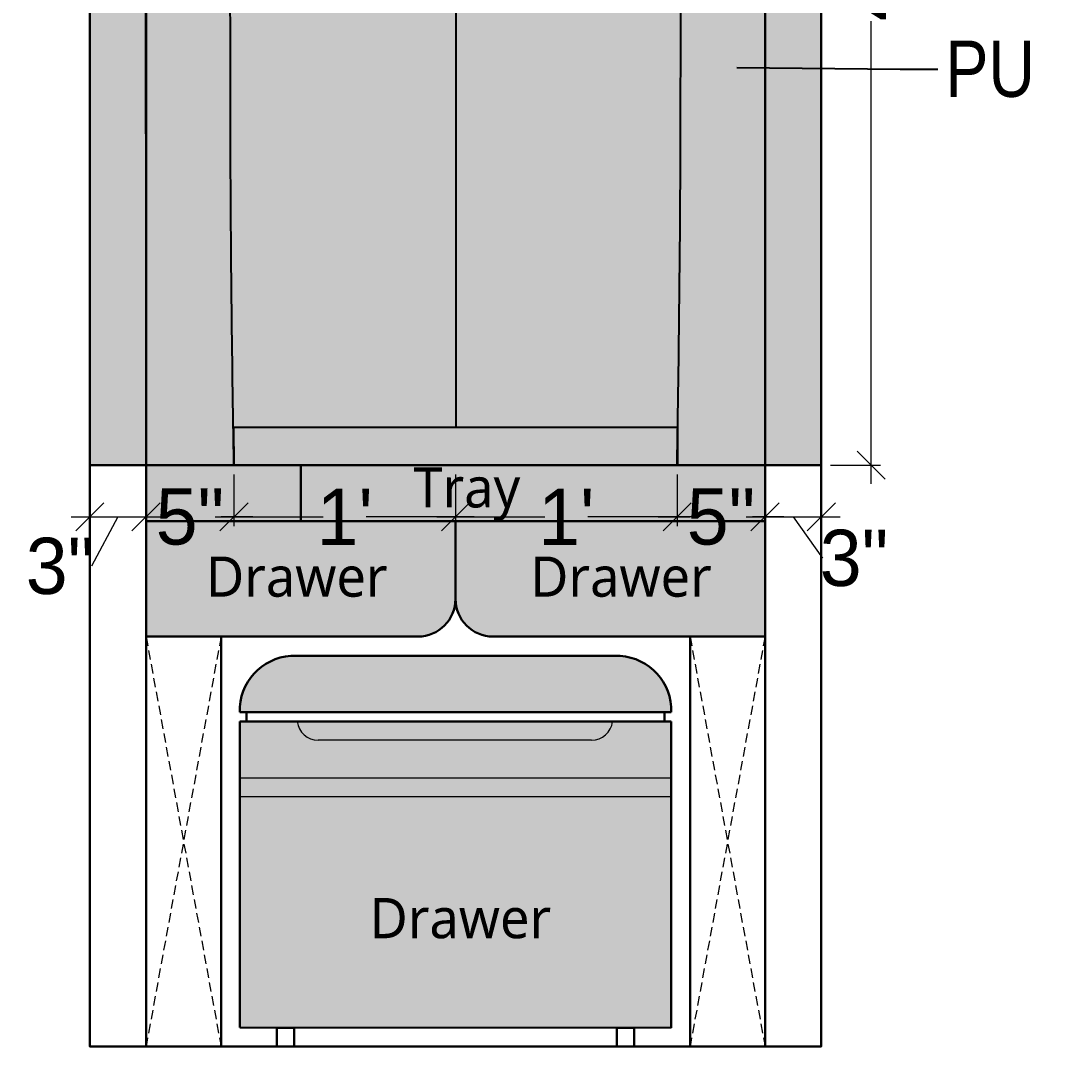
# Model space of a CAD drawing. Header units: millimetres. Extents: x 56222 to 3066687, y -650199 to -121287.
# Drawn here: x 141914.2 to 141969.1, y -185474.7 to -185420 of the extents above; entities that cross this region are included whole.
import ezdxf
from ezdxf import colors
from ezdxf.entities.mleader import LeaderData, LeaderLine
from ezdxf.math import Vec2, Vec3

# ---------------------------------------------------------------- set-up
doc = ezdxf.new("R2010")
doc.units = ezdxf.units.MM
doc.header["$MEASUREMENT"] = 0
doc.header["$PDMODE"] = 35
doc.linetypes.add('00 . GROUND FLOOR$0$DASHED', pattern=[0.75, 0.5, -0.25])
doc.linetypes.add('DASHED', pattern=[0.75, 0.5, -0.25])
doc.layers.get('Defpoints').update_dxf_attribs({"color": 220})
for name, color, linetype, lineweight in [('$TD_AUDIT_GENERATED_(A0BDF17)', 32, 'Continuous', 30), ('FURNITURE', 32, 'Continuous', 9), ('furniture dimensions', 1, 'DASHED', 0), ('Text', 7, 'Continuous', 15), ('wall', 7, 'Continuous', 30)]:
    doc.layers.add(name, color=color, linetype=linetype, lineweight=lineweight)
doc.layers.add('AR HATCH-7', color=7, linetype='Continuous')
doc.styles.add('century g', font='GOTHIC.TTF')
doc.styles.get("Standard").update_dxf_attribs({"font": 'arial.ttf', "height": 6})
doc.styles.add('style4', font='ARIALN.TTF')
doc.dimstyles.new('Archana', dxfattribs={"dimtxt": 2, "dimasz": 0.75, "dimexe": 0.5, "dimexo": 0.5, "dimgap": 0, "dimtad": 0, "dimzin": 0, "dimdsep": 46, "dimlunit": 4, "dimtxsty": 'century g', "dimblk": 'OBLIQUE', "dimcen": 0, "dimdle": 1, "dimclrd": 256, "dimclre": 256, "dimclrt": 256, "dimadec": 0, "dimazin": 0, "dimtfac": 1, "dimtofl": 0, "dimtmove": 1, "dimatfit": 3, "dimfxl": 1, "dimfxlon": 1, "dimtolj": 1, "dimtzin": 0, "dimlwd": -1, "dimlwe": -1, "dimarcsym": 0})

# ---------------------------------------------------------------- blocks, each defined once
blk = doc.blocks.new('_Oblique')
at = {"layer": 'wall', "color": 0, "lineweight": -2}
blk.add_line((-0.5, -0.5), (0.5, 0.5), dxfattribs=at)
blk = doc.blocks.new('*D435')
at = {"layer": 'Defpoints', "color": 0, "linetype": 'Continuous', "lineweight": 30, "transparency": 16777216}
for p in [(141956.9202553702, -185386.1256530054), (141959.578916391, -185386.1256530054), (141956.9202553702, -185443.7220253158)]:
    blk.add_point(p, dxfattribs=at)
at = {"layer": 'furniture dimensions', "color": 5, "linetype": 'Continuous', "transparency": 16777216}
for p, q in [((141959.578916391, -185385.1256530054), (141959.578916391, -185409.8018133279)), ((141957.4202553702, -185386.1256530054), (141960.078916391, -185386.1256530054)), ((141959.578916391, -185444.7220253158), (141959.578916391, -185420.0458649934))]:
    blk.add_line(p, q, dxfattribs=at)
at = {"layer": 'furniture dimensions', "color": 5, "linetype": 'ByBlock', "transparency": 16777216}
blk.add_line((141957.4202553702, -185443.7220253158), (141960.078916391, -185443.7220253158), dxfattribs=at)
at = {"layer": 'furniture dimensions', "color": 5, "linetype": 'Continuous', "transparency": 16777216, "xscale": 1.5, "yscale": 1.5, "zscale": 1.5}
for p, rotation in [((141959.578916391, -185386.1256530054), 90), ((141959.578916391, -185443.7220253158), 270)]:
    blk.add_blockref('_Oblique', p, dxfattribs=dict(at, rotation=rotation))
at = {"layer": 'furniture dimensions', "linetype": 'Continuous', "lineweight": 0, "transparency": 16777216, "insert": (141959.578916391, -185414.9238391606), "char_height": 3, "attachment_point": 5, "rotation": 90, "style": 'century g'}
blk.add_mtext('\\A1;4\'-10"', dxfattribs=at)
blk = doc.blocks.new('*D436')
at = {"layer": 'Defpoints', "color": 0, "linetype": 'Continuous', "lineweight": 30, "transparency": 16777216}
for p in [(141917.9189892798, -185443.7220253158), (141920.9189892798, -185443.7220253158), (141920.9189892798, -185446.483881414)]:
    blk.add_point(p, dxfattribs=at)
at = {"layer": 'furniture dimensions', "color": 5, "linetype": 'ByBlock', "transparency": 16777216}
blk.add_line((141917.9189892798, -185444.2220253158), (141917.9189892798, -185446.983881414), dxfattribs=at)
at = {"layer": 'furniture dimensions', "color": 5, "linetype": 'Continuous', "transparency": 16777216}
for p, q in [((141920.9189892798, -185444.2220253158), (141920.9189892798, -185446.983881414)), ((141916.9189892798, -185446.483881414), (141921.9189892798, -185446.483881414)), ((141919.4189892798, -185446.483881414), (141918.016268367, -185449.1191708256))]:
    blk.add_line(p, q, dxfattribs=at)
at = {"layer": 'furniture dimensions', "color": 5, "linetype": 'Continuous', "transparency": 16777216, "xscale": 1.5, "yscale": 1.5, "zscale": 1.5, "rotation": 180}
blk.add_blockref('_Oblique', (141917.9189892798, -185446.483881414), dxfattribs=at)
at = {"layer": 'furniture dimensions', "color": 5, "linetype": 'Continuous', "transparency": 16777216, "xscale": 1.5, "yscale": 1.5, "zscale": 1.5}
blk.add_blockref('_Oblique', (141920.9189892798, -185446.483881414), dxfattribs=at)
at = {"layer": 'furniture dimensions', "linetype": 'Continuous', "lineweight": 0, "transparency": 16777216, "insert": (141916.3357789041, -185449.1191708256), "char_height": 3, "attachment_point": 5, "style": 'century g'}
blk.add_mtext('\\A1;3"', dxfattribs=at)
blk = doc.blocks.new('*D437')
at = {"layer": 'Defpoints', "color": 0, "linetype": 'Continuous', "lineweight": 30, "transparency": 16777216}
for p in [(141920.9189892798, -185443.7220253158), (141925.6073892561, -185443.7220253158), (141925.6073892561, -185446.483881414)]:
    blk.add_point(p, dxfattribs=at)
at = {"layer": 'furniture dimensions', "color": 5, "linetype": 'ByBlock', "transparency": 16777216}
blk.add_line((141920.9189892798, -185444.2220253158), (141920.9189892798, -185446.983881414), dxfattribs=at)
at = {"layer": 'furniture dimensions', "color": 5, "linetype": 'Continuous', "transparency": 16777216}
for p, q in [((141925.6073892561, -185444.2220253158), (141925.6073892561, -185446.983881414)), ((141919.9189892798, -185446.483881414), (141921.5939166643, -185446.483881414)), ((141926.6073892561, -185446.483881414), (141924.9324618716, -185446.483881414))]:
    blk.add_line(p, q, dxfattribs=at)
at = {"layer": 'furniture dimensions', "color": 5, "linetype": 'Continuous', "transparency": 16777216, "xscale": 1.5, "yscale": 1.5, "zscale": 1.5, "rotation": 180}
blk.add_blockref('_Oblique', (141920.9189892798, -185446.483881414), dxfattribs=at)
at = {"layer": 'furniture dimensions', "color": 5, "linetype": 'Continuous', "transparency": 16777216, "xscale": 1.5, "yscale": 1.5, "zscale": 1.5}
blk.add_blockref('_Oblique', (141925.6073892561, -185446.483881414), dxfattribs=at)
at = {"layer": 'furniture dimensions', "linetype": 'Continuous', "lineweight": 0, "transparency": 16777216, "insert": (141923.2631892679, -185446.483881414), "char_height": 3, "attachment_point": 5, "style": 'century g'}
blk.add_mtext('\\A1;5"', dxfattribs=at)
blk = doc.blocks.new('*D438')
at = {"layer": 'Defpoints', "color": 0, "linetype": 'Continuous', "lineweight": 30, "transparency": 16777216}
for p in [(141925.6073892561, -185443.7220253158), (141937.419622325, -185443.7220253158), (141937.419622325, -185446.483881414)]:
    blk.add_point(p, dxfattribs=at)
at = {"layer": 'furniture dimensions', "color": 5, "linetype": 'ByBlock', "transparency": 16777216}
blk.add_line((141925.6073892561, -185444.2220253158), (141925.6073892561, -185446.983881414), dxfattribs=at)
at = {"layer": 'furniture dimensions', "color": 5, "linetype": 'Continuous', "transparency": 16777216}
for p, q in [((141937.419622325, -185444.2220253158), (141937.419622325, -185446.983881414)), ((141924.6073892561, -185446.483881414), (141930.3704058585, -185446.483881414)), ((141938.419622325, -185446.483881414), (141932.6566057226, -185446.483881414))]:
    blk.add_line(p, q, dxfattribs=at)
at = {"layer": 'furniture dimensions', "color": 5, "linetype": 'Continuous', "transparency": 16777216, "xscale": 1.5, "yscale": 1.5, "zscale": 1.5, "rotation": 180}
blk.add_blockref('_Oblique', (141925.6073892561, -185446.483881414), dxfattribs=at)
at = {"layer": 'furniture dimensions', "color": 5, "linetype": 'Continuous', "transparency": 16777216, "xscale": 1.5, "yscale": 1.5, "zscale": 1.5}
blk.add_blockref('_Oblique', (141937.419622325, -185446.483881414), dxfattribs=at)
at = {"layer": 'furniture dimensions', "linetype": 'Continuous', "lineweight": 0, "transparency": 16777216, "insert": (141931.5135057905, -185446.483881414), "char_height": 3, "attachment_point": 5, "style": 'century g'}
blk.add_mtext("\\A1;1'", dxfattribs=at)
blk = doc.blocks.new('*D439')
at = {"layer": 'Defpoints', "color": 0, "linetype": 'Continuous', "lineweight": 30, "transparency": 16777216}
for p in [(141937.419622325, -185443.7220253158), (141949.2318553939, -185443.7220253158), (141949.2318553939, -185446.483881414)]:
    blk.add_point(p, dxfattribs=at)
at = {"layer": 'furniture dimensions', "color": 5, "linetype": 'ByBlock', "transparency": 16777216}
blk.add_line((141937.419622325, -185444.2220253158), (141937.419622325, -185446.983881414), dxfattribs=at)
at = {"layer": 'furniture dimensions', "color": 5, "linetype": 'Continuous', "transparency": 16777216}
for p, q in [((141949.2318553939, -185444.2220253158), (141949.2318553939, -185446.983881414)), ((141936.419622325, -185446.483881414), (141942.1826389274, -185446.483881414)), ((141950.2318553939, -185446.483881414), (141944.4688387915, -185446.483881414))]:
    blk.add_line(p, q, dxfattribs=at)
at = {"layer": 'furniture dimensions', "color": 5, "linetype": 'Continuous', "transparency": 16777216, "xscale": 1.5, "yscale": 1.5, "zscale": 1.5, "rotation": 180}
blk.add_blockref('_Oblique', (141937.419622325, -185446.483881414), dxfattribs=at)
at = {"layer": 'furniture dimensions', "color": 5, "linetype": 'Continuous', "transparency": 16777216, "xscale": 1.5, "yscale": 1.5, "zscale": 1.5}
blk.add_blockref('_Oblique', (141949.2318553939, -185446.483881414), dxfattribs=at)
at = {"layer": 'furniture dimensions', "linetype": 'Continuous', "lineweight": 0, "transparency": 16777216, "insert": (141943.3257388595, -185446.483881414), "char_height": 3, "attachment_point": 5, "style": 'century g'}
blk.add_mtext("\\A1;1'", dxfattribs=at)
blk = doc.blocks.new('*D440')
at = {"layer": 'Defpoints', "color": 0, "linetype": 'Continuous', "lineweight": 30, "transparency": 16777216}
for p in [(141949.2318553939, -185443.7220253158), (141953.9202553701, -185443.7220253158), (141953.9202553701, -185446.483881414)]:
    blk.add_point(p, dxfattribs=at)
at = {"layer": 'furniture dimensions', "color": 5, "linetype": 'ByBlock', "transparency": 16777216}
blk.add_line((141949.2318553939, -185444.2220253158), (141949.2318553939, -185446.983881414), dxfattribs=at)
at = {"layer": 'furniture dimensions', "color": 5, "linetype": 'Continuous', "transparency": 16777216}
for p, q in [((141953.9202553701, -185444.2220253158), (141953.9202553701, -185446.983881414)), ((141948.2318553939, -185446.483881414), (141949.9067827784, -185446.483881414)), ((141954.9202553701, -185446.483881414), (141953.2453279857, -185446.483881414))]:
    blk.add_line(p, q, dxfattribs=at)
at = {"layer": 'furniture dimensions', "color": 5, "linetype": 'Continuous', "transparency": 16777216, "xscale": 1.5, "yscale": 1.5, "zscale": 1.5, "rotation": 180}
blk.add_blockref('_Oblique', (141949.2318553939, -185446.483881414), dxfattribs=at)
at = {"layer": 'furniture dimensions', "color": 5, "linetype": 'Continuous', "transparency": 16777216, "xscale": 1.5, "yscale": 1.5, "zscale": 1.5}
blk.add_blockref('_Oblique', (141953.9202553701, -185446.483881414), dxfattribs=at)
at = {"layer": 'furniture dimensions', "linetype": 'Continuous', "lineweight": 0, "transparency": 16777216, "insert": (141951.576055382, -185446.483881414), "char_height": 3, "attachment_point": 5, "style": 'century g'}
blk.add_mtext('\\A1;5"', dxfattribs=at)
blk = doc.blocks.new('*D441')
at = {"layer": 'Defpoints', "color": 0, "linetype": 'Continuous', "lineweight": 30, "transparency": 16777216}
for p in [(141953.9202553701, -185443.7220253158), (141956.9202553701, -185443.7220253158), (141956.9202553701, -185446.483881414)]:
    blk.add_point(p, dxfattribs=at)
at = {"layer": 'furniture dimensions', "color": 5, "linetype": 'ByBlock', "transparency": 16777216}
blk.add_line((141953.9202553701, -185444.2220253158), (141953.9202553701, -185446.983881414), dxfattribs=at)
at = {"layer": 'furniture dimensions', "color": 5, "linetype": 'Continuous', "transparency": 16777216}
for p, q in [((141956.9202553701, -185444.2220253158), (141956.9202553701, -185446.983881414)), ((141952.9202553701, -185446.483881414), (141957.9202553701, -185446.483881414)), ((141955.4202553701, -185446.483881414), (141956.9881683545, -185448.6917632045))]:
    blk.add_line(p, q, dxfattribs=at)
at = {"layer": 'furniture dimensions', "color": 5, "linetype": 'Continuous', "transparency": 16777216, "xscale": 1.5, "yscale": 1.5, "zscale": 1.5, "rotation": 180}
blk.add_blockref('_Oblique', (141953.9202553701, -185446.483881414), dxfattribs=at)
at = {"layer": 'furniture dimensions', "color": 5, "linetype": 'Continuous', "transparency": 16777216, "xscale": 1.5, "yscale": 1.5, "zscale": 1.5}
blk.add_blockref('_Oblique', (141956.9202553701, -185446.483881414), dxfattribs=at)
at = {"layer": 'furniture dimensions', "linetype": 'Continuous', "lineweight": 0, "transparency": 16777216, "insert": (141958.6686578175, -185448.6917632045), "char_height": 3, "attachment_point": 5, "style": 'century g'}
blk.add_mtext('\\A1;3"', dxfattribs=at)

msp = doc.modelspace()

# ---------------------------------------------------------------- hatches: boundary and pattern name
at = {"layer": 'AR HATCH-7', "lineweight": 30, "true_color": 0x9c5642, "transparency": 33554615}
h = msp.add_hatch(color=25, dxfattribs=at)
h.dxf.hatch_style = 1
h.paths.add_polyline_path([(141956.9202553701, -185386.1256530054), (141953.9202553701, -185386.1256530054), (141953.9202553701, -185443.7220253158), (141956.9202553701, -185443.7220253158)])
h.paths.add_polyline_path([(141920.9189892798, -185386.1256530054), (141917.9189892798, -185386.1256530054), (141917.9189892798, -185443.7220253158), (141920.9189892798, -185443.7220253158)])
h = msp.add_hatch(color=25, dxfattribs=at)
h.dxf.hatch_style = 1
h.paths.add_polyline_path([(141953.9202553701, -185386.1256530054), (141920.9189892798, -185386.1256530054), (141920.9189892798, -185443.7220253158), (141925.6073892561, -185443.7220253158, -0.003605182702401858), (141925.4189340911, -185425.9770067695, -0.0003109933611766366), (141925.4124933868, -185415.5695030449, -0.002882391535179963), (141925.4385006248, -185411.0605932071, -0.0009681271594834644), (141925.4633537683, -185409.2153729279, -0.004988359347648108), (141925.4893702159, -185408.1905569186, -0.008012712166557802), (141925.5226671476, -185407.5431092702, -0.03901827931900765), (141925.5758511818, -185407.1799253155, -0.03651016167842373), (141925.7857836238, -185406.4924896892, -0.03782290146176009), (141926.0916231914, -185405.8511649466, -0.03732100174968171), (141926.4947642849, -185405.2557876598, -0.03371488216154914), (141926.9948404316, -185404.7050387868, 0.03398982861311859), (141927.2513799911, -185404.4221920609, 0.05937585045822663), (141927.4165731596, -185404.152814671, 0.05807139961115856), (141927.5160676833, -185403.8479651202, 0.03106902398606629), (141927.5703791323, -185403.4550086151), (141927.6069854475, -185402.9692972114), (141927.9432841537, -185402.8690408194, 0.04745201783303503), (141928.5734307493, -185402.6140132775, 0.1192595654753872), (141928.944519213, -185402.2906437098, 0.1202882427217571), (141929.1249060046, -185401.8352902247, 0.0487159283730698), (141929.1520539828, -185401.1636621563, 0.0292081626858025), (141929.1043061022, -185400.7515800233, 0.05644521272184241), (141929.010625407, -185400.4336230082, 0.04412757682336173), (141928.8323861342, -185400.0974330067, 0.01194201761291172), (141928.4919979727, -185399.5994354294, -0.01165798497333648), (141928.2030480535, -185399.1772084477, -0.02862562629829856), (141928.0163907356, -185398.8508966507, -0.03401351935120748), (141927.8874676421, -185398.541101986, -0.0241471877030768), (141927.7841330351, -185398.1791170012, -0.040185540272515), (141927.7128323443, -185397.7056119594, -0.0288107866116733), (141927.7066629674, -185397.1702975399, -0.0291622111360468), (141927.7589580711, -185396.6711523907, -0.07251415826512586), (141927.8698053721, -185396.3220727693, -0.06262053331232), (141928.1198387959, -185395.9382034857, -0.05588737708257042), (141928.4659694177, -185395.6113668398, -0.03563514090871195), (141928.7451424276, -185395.4309102453, -0.1104331884284034), (141928.7231676245, -185393.9688726405, -0.04945128467960831), (141928.930735532, -185393.3067098699, -0.04868223764932544), (141929.2681812721, -185392.6888400074, -0.04663317698563652), (141929.7230300351, -185392.1381402069, -0.02564672404989927), (141930.0921958554, -185391.8037889063, -0.04170417097595749), (141930.4407389451, -185391.564666918, -0.04425164537240012), (141930.8085583253, -185391.3961978694, -0.03382548584372522), (141931.2348548785, -185391.2766395394, -0.03301844217496732), (141931.6156766667, -185391.2230528812, -0.03583048800487122), (141931.9898422167, -185391.2222476223, -0.03479648784436407), (141932.3698389506, -185391.2754266915, -0.02800128280643378), (141932.7681446573, -185391.3833471394, 0.01017540062193412), (141932.9073286179, -185391.4264374383, 0.02710774231754161), (141933.1375234468, -185391.4790536104, 0.3751715108264962), (141933.1871249089, -185391.4495021078, 0.06476264534766761), (141933.2271118165, -185391.242377425, -0.05600715600844221), (141933.2895322028, -185390.8738713772, -0.05100934324237659), (141933.423560643, -185390.5398820276, -0.04590988486754532), (141933.6370104869, -185390.2107297251, -0.03063216394978798), (141933.9362858792, -185389.875172821, -0.02382284917976278), (141934.3026366247, -185389.5449326486, -0.02973907217191578), (141934.6736055555, -185389.2764326622, -0.02683406488726978), (141935.1037341488, -185389.0339163971, -0.01466991494378226), (141935.6541426944, -185388.7812204836, 0.01056005378056444), (141936.1769923654, -185388.5463602786, 0.02526127504931185), (141936.5513716092, -185388.3448332399, 0.03181680980652567), (141936.8470976605, -185388.139051348, 0.03083940544790959), (141937.1177602756, -185387.8952617724), (141937.419622325, -185387.5876273268), (141937.7214843744, -185387.8952617724, 0.03083940352772188), (141937.9921469717, -185388.1390513339, 0.03181681181488077), (141938.2878730409, -185388.3448332399, 0.0252612750447253), (141938.6622522846, -185388.5463602786, 0.01056005377977532), (141939.1851019556, -185388.7812204836, -0.01466991494378227), (141939.7355105011, -185389.0339163971, -0.02683406489082388), (141940.1656390945, -185389.2764326623, -0.02973907216767088), (141940.5366080253, -185389.5449326486, -0.02382284917976242), (141940.9029587707, -185389.875172821, -0.03063216394978933), (141941.2022341631, -185390.2107297251, -0.04590988486758859), (141941.415684007, -185390.5398820276, -0.05100829460820419), (141941.5497104048, -185390.8738642664, -0.0531629350212046), (141941.6109642873, -185391.2234226723, 0.01808431220552497), (141941.6199897668, -185391.3103901455, 0.02424592008614427), (141941.6348074632, -185391.3882528299, 0.02273455972874906), (141941.6526750839, -185391.4499245646, 0.1741699073666206), (141941.6711582193, -185391.4731424495, 0.1497881929659737), (141941.6974288077, -185391.4800244299, 0.04024543086803208), (141942.037164332, -185391.3947983356, -0.03043170960601677), (141942.4694056994, -185391.2754266915, -0.0347964878443595), (141942.8494024332, -185391.2222476223, -0.03583048800487598), (141943.2235679833, -185391.2230528812, -0.03301844217497622), (141943.6043897715, -185391.2766395394, -0.03382548584374485), (141944.0306863247, -185391.3961978694, -0.04425164537242655), (141944.3985057049, -185391.564666918, -0.04170417097594954), (141944.7470487946, -185391.8037889063, -0.02564672404991481), (141945.1162146149, -185392.1381402069, -0.04663317686987747), (141945.5710633769, -185392.6888400059, -0.04868300015854168), (141945.9085134376, -185393.3067200136, -0.04945049900213672), (141946.1160770255, -185393.9688726405, -0.110433188428408), (141946.0941022224, -185395.4309102453, -0.03563514149791462), (141946.3732752367, -185395.6113668431, -0.05588737643733022), (141946.7194058541, -185395.9382034857, -0.06262053331232154), (141946.9694392779, -185396.3220727693, -0.07251415826512458), (141947.0802865789, -185396.6711523907, -0.02916221113046677), (141947.1325816826, -185397.1702975399, -0.02881078661684974), (141947.1264123057, -185397.7056119594, -0.04018554027253422), (141947.0551116148, -185398.1791170012, -0.02414718770307468), (141946.9517770079, -185398.541101986, -0.03401351935118756), (141946.8228539143, -185398.8508966507, -0.02862562629828585), (141946.6361965965, -185399.1772084477, -0.01165798497333514), (141946.3472466773, -185399.5994354294, 0.01194201761291325), (141946.0068585158, -185400.0974330067, 0.04412757682344923), (141945.8286192429, -185400.4336230082, 0.05644521272196985), (141945.7349385478, -185400.7515800233, 0.02920862817052882), (141945.6871902908, -185401.1636687568, 0.04871544922626894), (141945.7143386453, -185401.8352902247, 0.1202882427217774), (141945.894725437, -185402.2906437098, 0.1192595654753244), (141946.2658139007, -185402.6140132775, 0.04745201783302747), (141946.8959604962, -185402.8690408194), (141947.2322592024, -185402.9692972114), (141947.2688655177, -185403.4550086151, 0.03106902398607196), (141947.3231769667, -185403.8479651202, 0.05807139961117938), (141947.4226714904, -185404.152814671, 0.0593758504581361), (141947.5878646589, -185404.4221920609, 0.03398982861308417), (141947.8444042183, -185404.7050387868, -0.03371488212763864), (141948.3444803646, -185405.2557876592, -0.03732099966065047), (141948.7476214382, -185405.851164911, -0.0378229050787698), (141949.0534610359, -185406.4924897143, -0.03651016030943275), (141949.2633934682, -185407.1799253155, -0.03901827931901446), (141949.3165775024, -185407.5431092702, -0.008012712166557905), (141949.349874434, -185408.1905569186, -0.004988359347656032), (141949.3758908817, -185409.2153729279, -0.0009681271267157056), (141949.4007440244, -185411.0605931446, -0.002882391575048558), (141949.4267512631, -185415.5695030448, -0.0003109933610447301), (141949.4203105588, -185425.977006765, -0.003605182703316953), (141949.2318553939, -185443.7220253158), (141953.9202553701, -185443.7220253158)])
at = {"layer": 'AR HATCH-7', "lineweight": 0, "true_color": 0xc7c8ca}
h = msp.add_hatch(color=9, dxfattribs=at)
h.dxf.hatch_style = 1
h.set_gradient(color1=(255, 255, 255), color2=(192, 192, 192), name='INVSPHERICAL')
edge = h.paths.add_edge_path()
edge.add_line((141937.419622325, -185387.5876273268), (141937.1177602756, -185387.8952617724))
edge.add_arc((141935.008025511, -185385.8251136826), 2.955756060728996, 308.47846360501893, 315.54261845675813, ccw=False)
edge.add_arc((141935.083944021, -185385.9206325293), 2.833741839283622, 301.1875383269896, 308.47849539226274, ccw=False)
edge.add_arc((141934.3710280643, -185384.7428903474), 4.210450162915579, 295.39931155174276, 301.18753832433333, ccw=False)
edge.add_arc((141930.3560784514, -185376.2871638873), 13.57095924957701, 292.97921545664695, 295.39931155258836, ccw=False)
edge.add_arc((141939.6843746273, -185398.2854362778), 10.32341451730581, 112.9792154601545, 116.3410711580769)
edge.add_arc((141937.1464496384, -185393.1595890091), 4.603679080060781, 116.3410711514214, 122.4902898091607)
edge.add_arc((141936.7432563553, -185392.5264560658), 3.85306456693402, 122.4903657405087, 129.3031194738467)
edge.add_arc((141937.5830766796, -185393.5524020308), 5.178908939499753, 129.3031194691414, 134.7618818142162)
edge.add_arc((141936.5226778816, -185392.4831524774), 3.673007143792493, 134.7618818149266, 141.7800620887994)
edge.add_arc((141935.3188902596, -185391.5351865453), 2.140772159401059, 141.7800620925798, 152.2944496837)
edge.add_arc((141934.9891900907, -185391.3620493431), 1.768376278504837, 152.2944496763297, 163.974806449747)
edge.add_arc((141934.8943251488, -185391.3487161626), 1.673570425644964, 163.5169559071985, 176.8329622624425)
edge.add_arc((141932.5176822553, -185391.2227094197), 0.7064254784450673, 341.97708960493617, 357.2781054740051, ccw=False)
edge.add_arc((141933.14372266, -185391.4337209686), 0.04634270681670364, 259.7016991226936, 350.6180554128387, ccw=False)
edge.add_arc((141933.5946605016, -185388.9519519512), 2.568746796759437, 255.5773945831065, 259.7016991162796, ccw=False)
edge.add_arc((141933.8963150418, -185387.9856276605), 3.5801209579846, 251.63189677165508, 254.7537503640335, ccw=False)
edge.add_arc((141931.6062159973, -185394.8827366778), 3.687249022261522, 71.63189677091468, 78.04764162276801)
edge.add_arc((141931.7982310916, -185393.9756686489), 2.760080102676221, 78.04764162367252, 86.01919293695684)
edge.add_arc((141931.8083707604, -185393.8299632429), 2.614022311984794, 86.01919294078684, 94.22742446354756)
edge.add_arc((141931.8305562217, -185394.1301048212), 2.914982710915293, 94.22742446063178, 101.7919457990239)
edge.add_arc((141931.9043364653, -185394.4835191054), 3.276016200476496, 101.7919457975348, 109.5412215345501)
edge.add_arc((141931.574552021, -185393.5543615674), 2.290069188706447, 109.5412215376679, 119.6763394973331)
edge.add_arc((141931.6974159887, -185393.7699718692), 2.538229130679315, 119.6763394957182, 129.2286960618116)
edge.add_arc((141933.1646700534, -185395.5671645932), 4.858301581614327, 129.2286960618129, 135.105204040174)
edge.add_arc((141932.4414816099, -185394.8466270603), 3.837431432614365, 135.1052040392207, 145.7870252458789)
edge.add_arc((141932.264912402, -185394.726567735), 3.623911113277734, 145.7870847989468, 156.9332897918876)
edge.add_arc((141932.1663162807, -185394.6845806169), 3.516747158425902, 156.9332897913079, 168.257464593738)
edge.add_arc((141932.0035692339, -185394.6507513022), 3.350521336830805, 168.2574645933907, 193.4647464826359)
edge.add_arc((141929.8699499636, -185397.4772027761), 2.335059980945685, 118.7967466792256, 126.9613828278878)
edge.add_arc((141929.7503700936, -185397.3182889727), 2.136180765774872, 126.9614348558978, 139.7553459801509)
edge.add_arc((141929.5213341748, -185397.1244324378), 1.836117758746228, 139.7553459787412, 154.0881999854888)
edge.add_arc((141929.0115412257, -185396.8767605226), 1.269345998171719, 154.0881999843919, 170.6781831534367)
edge.add_arc((141932.0082121392, -185397.3686559355), 4.306120217807485, 170.6781831564597, 177.358574824207)
edge.add_arc((141932.3509787576, -185397.3844656177), 4.649251243420327, 177.3586191467013, 183.9608515189987)
edge.add_arc((141930.68946834, -185397.4995089874), 2.983762773157828, 183.9608515179275, 193.165746144008)
edge.add_arc((141931.5813081036, -185397.2908922917), 3.899677119384719, 193.1657461472126, 198.6987986679715)
edge.add_arc((141930.2262914358, -185397.7495084642), 2.469153102161887, 198.6987986673621, 206.4911189855234)
edge.add_arc((141930.9572065121, -185397.3852290963), 3.285814786487573, 206.4911189839171, 213.0498382037272)
edge.add_arc((141937.400751302, -185393.1927690808), 10.97320644047354, 213.0498382043175, 215.721530519777)
edge.add_arc((141918.23835554, -185406.9732691743), 12.62975087774593, 32.98475178155479, 35.72153051989869, ccw=False)
edge.add_arc((141927.0205665961, -185401.2733569572), 2.159973883206107, 22.878012821269976, 32.98475178061352, ccw=False)
edge.add_arc((141927.6536975294, -185401.0061982503), 1.472785005733441, 9.955435377895412, 22.87801282503449, ccw=False)
edge.add_arc((141925.604074613, -185401.3659585347), 3.553741891747945, 3.263320196377606, 9.955435374091394, ccw=False)
edge.add_arc((141925.70000435, -185401.3604890545), 3.457656358703963, -7.892725449182706, 3.2633231593343908, ccw=False)
edge.add_arc((141928.1020261584, -185401.6934862849), 1.032662353891168, 324.67106052153935, 352.1072745500286, ccw=False)
edge.add_arc((141928.090746962, -185401.6854916177), 1.046487511196531, 297.46726789654997, 324.6710607502954, ccw=False)
edge.add_arc((141926.9177753773, -185399.4290878365), 3.5895605267711, 286.600218023774, 297.4672678967242, ccw=False)
edge.add_line((141927.9432841537, -185402.8690408194), (141927.6069854475, -185402.9692972114))
edge.add_line((141927.6069854475, -185402.9692972114), (141927.5703791323, -185403.4550086151))
edge.add_arc((141924.3843118938, -185403.2148862277), 3.195103004473138, 348.5717660248577, 355.68997204206744, ccw=False)
edge.add_arc((141926.1583550868, -185403.5735059208), 1.385175565382723, 335.2777119705195, 348.5717660272964, ccw=False)
edge.add_arc((141926.2037708599, -185403.5944152666), 1.335177633514524, 321.68568889274457, 335.27767361725745, ccw=False)
edge.add_arc((141925.0451359893, -185402.6789105902), 2.81185755005252, 313.8987918271698, 321.6856888981063, ccw=False)
edge.add_arc((141930.8240309153, -185408.6843243862), 5.522446345719569, 133.898791822673, 141.6241176447332)
edge.add_arc((141930.2758575422, -185408.2502124346), 4.823198726159841, 141.62421693413, 150.1737343381074)
edge.add_arc((141930.1716367411, -185408.1904590878), 4.703063644634007, 150.1737561831528, 158.8353496891791)
edge.add_arc((141930.381695519, -185408.2717845729), 4.928315780391997, 158.8353701085878, 167.2000202620668)
edge.add_arc((141927.8727280635, -185407.7017620855), 2.355410160535247, 167.2000202647205, 176.1378173081052)
edge.add_arc((141945.7053615042, -185408.9056447095), 20.2286345143537, 176.1378173049997, 177.9741563642264)
edge.add_arc((141976.8354580716, -185410.006790413), 51.37820006755706, 177.974156366319, 179.1173946329654)
edge.add_arc((142401.9427112785, -185416.5558177175), 476.5358960908032, 179.1173946316973, 179.3396960719177)
edge.add_arc((142316.4959260184, -185415.5707290094), 391.0834326334307, 179.3397422981661, 179.9998203897429)
edge.add_arc((150291.7540485892, -185415.5957298619), 8366.341555243402, 179.999820389125, 180.0710948149936)
edge.add_arc((143045.8926599782, -185422.8614052917), 1120.478057516429, 180.1593168592655, 180.9645138155041)
edge.add_line((141925.5733601423, -185441.7225768094), (141937.419622325, -185441.7220253158))
edge.add_line((141937.419622325, -185441.7220253158), (141937.419622325, -185387.5876273268))
h = msp.add_hatch(color=9, dxfattribs=at)
h.dxf.hatch_style = 1
h.set_gradient(color1=(255, 255, 255), color2=(192, 192, 192), name='INVSPHERICAL')
edge = h.paths.add_edge_path()
edge.add_line((141937.419622325, -185387.5876273268), (141937.7214843744, -185387.8952617724))
edge.add_arc((141939.831219139, -185385.8251136826), 2.955756060728996, 224.4573815432419, 231.5215363949811)
edge.add_arc((141939.755300629, -185385.9206325293), 2.833741839283622, 231.5215046077372, 238.8124616730103)
edge.add_arc((141940.4682165857, -185384.7428903474), 4.210450162915579, 238.8124616756667, 244.6006884482572)
edge.add_arc((141944.4831661986, -185376.2871638873), 13.57095924957701, 244.6006884474116, 247.020784543353)
edge.add_arc((141935.1548700226, -185398.2854362778), 10.32341451730581, 63.658928841923114, 67.02078453984552, ccw=False)
edge.add_arc((141937.6927950116, -185393.1595890091), 4.603679080060781, 57.509710190839314, 63.658928848578626, ccw=False)
edge.add_arc((141938.0959882947, -185392.5264560658), 3.85306456693402, 50.69688052615328, 57.50963425949129, ccw=False)
edge.add_arc((141937.2561679704, -185393.5524020308), 5.178908939499753, 45.238118185783776, 50.69688053085861, ccw=False)
edge.add_arc((141938.3165667684, -185392.4831524774), 3.673007143792493, 38.21993791120059, 45.238118185073404, ccw=False)
edge.add_arc((141939.5203543904, -185391.5351865453), 2.140772159401059, 27.705550316299878, 38.21993790742022, ccw=False)
edge.add_arc((141939.8500545592, -185391.3620493431), 1.768376278504837, 16.025193550252993, 27.705550323670423, ccw=False)
edge.add_arc((141939.9449195012, -185391.3487161626), 1.673570425644964, 3.167037737557507, 16.483044092801492, ccw=False)
edge.add_arc((141942.3215623947, -185391.2227094197), 0.7064254784450673, 182.7218945259949, 198.0229103950638)
edge.add_arc((141941.69552199, -185391.4337209686), 0.04634270681670364, 189.3819445871613, 280.2983008773064)
edge.add_arc((141941.2445841484, -185388.9519519512), 2.568746796759437, 280.2983008837205, 284.4226054168934)
edge.add_arc((141940.9429296082, -185387.9856276605), 3.5801209579846, 285.2462496359665, 288.3681032283449)
edge.add_arc((141943.2330286527, -185394.8827366778), 3.687249022261522, 101.95235837723197, 108.3681032290853, ccw=False)
edge.add_arc((141943.0410135584, -185393.9756686489), 2.760080102676221, 93.98080706304319, 101.95235837632748, ccw=False)
edge.add_arc((141943.0308738896, -185393.8299632429), 2.614022311984794, 85.7725755364525, 93.98080705921319, ccw=False)
edge.add_arc((141943.0086884283, -185394.1301048212), 2.914982710915293, 78.20805420097622, 85.77257553936818, ccw=False)
edge.add_arc((141942.9349081847, -185394.4835191054), 3.276016200476496, 70.45877846544983, 78.20805420246512, ccw=False)
edge.add_arc((141943.264692629, -185393.5543615674), 2.290069188706447, 60.32366050266688, 70.45877846233208, ccw=False)
edge.add_arc((141943.1418286613, -185393.7699718692), 2.538229130679315, 50.77130393818851, 60.32366050428169, ccw=False)
edge.add_arc((141941.6745745966, -185395.5671645932), 4.858301581614327, 44.89479595982601, 50.7713039381872, ccw=False)
edge.add_arc((141942.39776304, -185394.8466270603), 3.837431432614365, 34.21297475412109, 44.89479596077928, ccw=False)
edge.add_arc((141942.574332248, -185394.726567735), 3.623911113277734, 23.06671020811251, 34.21291520105319, ccw=False)
edge.add_arc((141942.6729283693, -185394.6845806169), 3.516747158425902, 11.742535406261993, 23.066710208692086, ccw=False)
edge.add_arc((141942.835675416, -185394.6507513022), 3.350521336830805, -13.464746482635917, 11.742535406609306, ccw=False)
edge.add_arc((141944.9692946863, -185397.4772027761), 2.335059980945685, 53.0386171721122, 61.20325332077442, ccw=False)
edge.add_arc((141945.0888745564, -185397.3182889727), 2.136180765774872, 40.24465401984912, 53.03856514410222, ccw=False)
edge.add_arc((141945.3179104752, -185397.1244324378), 1.836117758746228, 25.9118000145113, 40.244654021258725, ccw=False)
edge.add_arc((141945.8277034243, -185396.8767605226), 1.269345998171719, 9.321816846563308, 25.911800015608208, ccw=False)
edge.add_arc((141942.8310325108, -185397.3686559355), 4.306120217807485, 2.6414251757930742, 9.321816843540319, ccw=False)
edge.add_arc((141942.4882658924, -185397.3844656177), 4.649251243420327, -3.960851518998709, 2.641380853298813, ccw=False)
edge.add_arc((141944.1497763099, -185397.4995089874), 2.983762773157828, 346.8342538559921, 356.0391484820725, ccw=False)
edge.add_arc((141943.2579365463, -185397.2908922917), 3.899677119384719, 341.30120133202854, 346.8342538527874, ccw=False)
edge.add_arc((141944.6129532142, -185397.7495084642), 2.469153102161887, 333.5088810144766, 341.3012013326379, ccw=False)
edge.add_arc((141943.8820381379, -185397.3852290963), 3.285814786487573, 326.9501617962728, 333.5088810160828, ccw=False)
edge.add_arc((141937.4384933479, -185393.1927690808), 10.97320644047354, 324.27846948022295, 326.9501617956825, ccw=False)
edge.add_arc((141956.6008891099, -185406.9732691743), 12.62975087774593, 144.2784694801013, 147.0152482184452)
edge.add_arc((141947.8186780539, -185401.2733569572), 2.159973883206107, 147.0152482193865, 157.12198717873)
edge.add_arc((141947.1855471206, -185401.0061982503), 1.472785005733441, 157.1219871749656, 170.0445646221046)
edge.add_arc((141949.235170037, -185401.3659585347), 3.553741891747945, 170.0445646259085, 176.7366798036224)
edge.add_arc((141949.1392402999, -185401.3604890545), 3.457656358703963, 176.7366768406656, 187.8927254491827)
edge.add_arc((141946.7372184916, -185401.6934862849), 1.032662353891168, 187.8927254499714, 215.3289394784607)
edge.add_arc((141946.7484976879, -185401.6854916177), 1.046487511196531, 215.3289392497046, 242.53273210345)
edge.add_arc((141947.9214692727, -185399.4290878365), 3.5895605267711, 242.5327321032758, 253.399781976226)
edge.add_line((141946.8959604962, -185402.8690408194), (141947.2322592024, -185402.9692972114))
edge.add_line((141947.2322592024, -185402.9692972114), (141947.2688655177, -185403.4550086151))
edge.add_arc((141950.4549327562, -185403.2148862277), 3.195103004473138, 184.3100279579325, 191.4282339751423)
edge.add_arc((141948.6808895632, -185403.5735059208), 1.385175565382723, 191.4282339727036, 204.7222880294805)
edge.add_arc((141948.6354737901, -185403.5944152666), 1.335177633514524, 204.7223263827425, 218.3143111072554)
edge.add_arc((141949.7941086607, -185402.6789105902), 2.81185755005252, 218.3143111018937, 226.1012081728302)
edge.add_arc((141944.0152137347, -185408.6843243862), 5.522446345719569, 38.37588235526681, 46.10120817732701, ccw=False)
edge.add_arc((141944.5633871078, -185408.2502124346), 4.823198726159841, 29.826265661892478, 38.375783065869996, ccw=False)
edge.add_arc((141944.6676079088, -185408.1904590878), 4.703063644634007, 21.164650310821003, 29.82624381684718, ccw=False)
edge.add_arc((141944.457549131, -185408.2717845729), 4.928315780391997, 12.7999797379332, 21.164629891412176, ccw=False)
edge.add_arc((141946.9665165865, -185407.7017620855), 2.355410160535247, 3.862182691894816, 12.799979735279521, ccw=False)
edge.add_arc((141929.1338831458, -185408.9056447095), 20.2286345143537, 2.025843635773583, 3.8621826950002855, ccw=False)
edge.add_arc((141898.0037865784, -185410.006790413), 51.37820006755706, 0.8826053670347278, 2.02584363368112, ccw=False)
edge.add_arc((141472.8965333715, -185416.5558177175), 476.5358960908032, 0.660303928082385, 0.8826053683026771, ccw=False)
edge.add_arc((141558.3433186316, -185415.5707290094), 391.0834326334307, 0.00017961025719159807, 0.6602577018339844, ccw=False)
edge.add_arc((133583.0851960638, -185415.5957298619), 8366.341555240402, -0.07109481499361436, 0.00017961087490903083, ccw=False)
edge.add_arc((140828.9536099099, -185422.8614495087), 1120.471032182454, 359.03551060267944, 359.84068440287865, ccw=False)
edge.add_line((141949.2658934453, -185441.7220253158), (141937.419622325, -185441.7220253158))
edge.add_line((141937.419622325, -185441.7220253158), (141937.419622325, -185387.5876273268))
at = {"layer": 'AR HATCH-7', "lineweight": 30, "true_color": 0x9c5642, "transparency": 33554615}
h = msp.add_hatch(color=25, dxfattribs=at)
h.dxf.hatch_style = 1
edge = h.paths.add_edge_path()
edge.add_line((141949.2658934453, -185441.7220253158), (141925.5733606129, -185441.7226044578))
edge.add_line((141925.5733606129, -185441.7226044578), (141925.6073892561, -185443.7220253158))
edge.add_line((141925.6073892561, -185443.7220253158), (141949.2318553939, -185443.7220253158))
edge.add_arc((140718.8206292313, -185421.7813353828), 1230.606833778261, 358.9784100744307, 359.0715414977739)
at = {"layer": 'AR HATCH-7', "lineweight": 30, "true_color": 0xcd2027}
h = msp.add_hatch(color=242, dxfattribs=at)
h.dxf.hatch_style = 1
h.set_gradient(color1=(255, 255, 255), color2=(192, 192, 192), name='INVSPHERICAL')
h.paths.add_polyline_path([(141945.7888903838, -185457.4014600972), (141928.9796324264, -185457.4008408003, 0.383230474672915), (141930.0935329177, -185458.4015755318), (141944.675056541, -185458.4015755318, 0.3830710722598447)])
h = msp.add_hatch(color=242, dxfattribs=at)
h.dxf.hatch_style = 1
h.set_gradient(color1=(255, 255, 255), color2=(192, 192, 192), name='INVSPHERICAL')
h.paths.add_polyline_path([(141948.9220742001, -185460.4015755318), (141925.9171704499, -185460.4007279712), (141925.9171704499, -185461.4007279712), (141948.9220742001, -185461.4015755318)])
at = {"layer": 'FURNITURE', "lineweight": 30, "true_color": 0xe7e9e7, "transparency": 33554687}
h = msp.add_hatch(color=254, dxfattribs=at)
h.dxf.hatch_style = 1
h.paths.add_polyline_path([(141929.1693058024, -185443.7220253158), (141920.9189892798, -185443.7220253158), (141920.9189892798, -185446.7220253158), (141929.1693058024, -185446.7220253158)])
h.paths.add_polyline_path([(141953.9202553701, -185443.7220253158), (141945.6699388476, -185443.7220253158), (141945.6699388476, -185446.7220253158), (141953.9202553701, -185446.7220253158)])
h = msp.add_hatch(color=254, dxfattribs=at)
h.dxf.hatch_style = 1
h.paths.add_polyline_path([(141945.6699388476, -185443.7220253158), (141929.1693058024, -185443.7220253158), (141929.1693058024, -185446.7220253158), (141937.419622325, -185446.7220253158), (141945.6699388476, -185446.7220253158)])
at = {"layer": 'FURNITURE', "lineweight": 30, "true_color": 0xf1e8df, "transparency": 33554687}
h = msp.add_hatch(color=254, dxfattribs=at)
h.dxf.hatch_style = 1
h.paths.add_polyline_path([(141953.9202553701, -185446.7220253158), (141937.419622325, -185446.7220253158), (141937.419622325, -185450.8690556394, 0.4142135623730949), (141939.419622325, -185452.8690556394), (141953.9202553701, -185452.8690556394)])
h.paths.add_polyline_path([(141937.419622325, -185446.7220253158), (141920.9189892798, -185446.7220253158), (141920.9189892798, -185452.8690556394), (141935.419622325, -185452.8690556394, 0.4142135623730951), (141937.419622325, -185450.8690556394)])
h = msp.add_hatch(color=254, dxfattribs=at)
h.dxf.hatch_style = 1
h.paths.add_polyline_path([(141946.1959588934, -185453.9015755318), (141928.6432857571, -185453.9007279712, 0.4044422341015421), (141925.91717045, -185456.9007279712), (141926.2787162232, -185456.9007279712), (141948.9220742001, -185456.9015755318, 0.4044422340623215)])
at = {"layer": 'FURNITURE', "lineweight": 30, "true_color": 0xc8a668, "transparency": 33554559}
h = msp.add_hatch(color=43, dxfattribs=at)
h.dxf.hatch_style = 1
h.paths.add_polyline_path([(141948.9220742001, -185461.4015755318), (141925.9171704499, -185461.4007279712), (141925.9171704499, -185473.7292954111), (141948.9220742001, -185473.7301429716)])
h.paths.add_polyline_path([(141948.9220742001, -185457.4015755318), (141948.5605284269, -185457.4015755318), (141945.7888891224, -185457.4014717869, -0.3830680634819182), (141944.675056541, -185458.4015755318), (141930.0935329177, -185458.4015755318, -0.3832304746729148), (141928.9796324264, -185457.4008408003), (141925.9171704499, -185457.4007279712), (141925.9171704499, -185460.4007279712), (141948.9220742001, -185460.4015755318)])

# ---------------------------------------------------------------- linework, layer by layer
at = {"layer": '$TD_AUDIT_GENERATED_(A0BDF17)', "linetype": 'Continuous', "lineweight": 25, "ltscale": 2}
msp.add_line((141937.419622325, -185387.5876273268, 0.258643158410972), (141937.4366413507, -185441.7220253158, 0.258643158410972), dxfattribs=at)
at = {"layer": '$TD_AUDIT_GENERATED_(A0BDF17)', "linetype": 'Continuous', "lineweight": 25, "ltscale": 2, "elevation": 0.258643158410972}
for points in [[(141925.6073892561, -185443.7220253158, -0.003605182703513983), (141925.4189340911, -185425.977006764, -0.0003109999999997141), (141925.4124933876, -185415.5692808688, -0.002879999999999886)], [(141949.2318553939, -185443.7220253158, 0.003605182703513983), (141949.4203105588, -185425.977006764, 0.0003109999999997141), (141949.4267512624, -185415.5692808688, 0.002879999999999886)]]:
    msp.add_lwpolyline(points, format="xyb", dxfattribs=at)
msp.add_lwpolyline([(141925.6073892561, -185443.7220253158), (141949.2658934453, -185443.7220253158), (141949.2658934453, -185441.7220253158), (141925.5733601423, -185441.7225768094)], close=True, dxfattribs=at)
at = {"layer": 'FURNITURE', "lineweight": 30}
for p, q in [((141929.1693058024, -185443.7220253158, 0.258643158410972), (141929.1693058024, -185446.7220253158, 0.258643158410972)), ((141920.9189892798, -185446.7220253158, 0.258643158410972), (141943.4208884153, -185446.7220253158, 0.258643158410972)), ((141946.1959588934, -185453.9015755318, 0.258643158410972), (141928.6432857572, -185453.9007279712, 0.258643158410972)), ((141948.9220742001, -185456.9015755318, 0.258643158410972), (141925.91717045, -185456.9007279712, 0.258643158410972)), ((141925.9171704499, -185473.7292954111, 0.258643158410972), (141925.9171704499, -185457.4007279712, 0.258643158410972)), ((141948.9220742001, -185457.4015755318, 0.258643158410972), (141925.91717045, -185457.4007279712, 0.258643158410972)), ((141948.9220742001, -185473.7301429717, 0.258643158410972), (141948.9220742001, -185457.4015755318, 0.258643158410972)), ((141925.9171704499, -185473.7292954111, 0.258643158410972), (141948.9220742001, -185473.7301429717, 0.258643158410972))]:
    msp.add_line(p, q, dxfattribs=at)
at = {"layer": 'FURNITURE', "linetype": '00 . GROUND FLOOR$0$DASHED', "lineweight": 15}
for p, q in [((141924.9171704499, -185452.8690556394, 0.258643158410972), (141920.9189892798, -185474.7301429716, 0.258643158410972)), ((141920.9189892798, -185452.8690556394, 0.258643158410972), (141924.9171704499, -185474.7301429716, 0.258643158410972)), ((141953.9202553701, -185452.8690556394, 0.258643158410972), (141949.9220742001, -185474.7301429716, 0.258643158410972)), ((141949.9220742001, -185452.8690556394, 0.258643158410972), (141953.9202553701, -185474.7301429716, 0.258643158410972))]:
    msp.add_line(p, q, dxfattribs=at)
at = {"layer": 'FURNITURE', "lineweight": 13}
for p, q in [((141944.675056541, -185458.4015755318, 0.258643158410972), (141930.0935329177, -185458.4015755318, 0.258643158410972)), ((141925.9171704499, -185461.4007279712, 0.258643158410972), (141948.9220742001, -185461.4015755318, 0.258643158410972))]:
    msp.add_line(p, q, dxfattribs=at)
at = {"layer": 'FURNITURE', "lineweight": 30, "elevation": 0.258643158410972}
for points in [[(141917.9189892798, -185367.7301429736), (141956.9202553701, -185367.7301429736), (141956.9202553701, -185474.7301429716), (141917.9189892798, -185474.7301429716)], [(141917.9189892798, -185386.1256530054), (141956.9202553701, -185386.1256530054), (141956.9202553701, -185443.7220253158), (141917.9189892798, -185443.7220253158)], [(141920.9189892798, -185386.1256530054), (141953.9202553701, -185386.1256530054), (141953.9202553701, -185443.7220253158), (141920.9189892798, -185443.7220253158)], [(141920.9189892798, -185452.8690556394), (141924.9171704499, -185452.8690556394), (141924.9171704499, -185474.7301429716), (141920.9189892798, -185474.7301429716)], [(141949.9220742001, -185452.8690556394), (141953.9202553701, -185452.8690556394), (141953.9202553701, -185474.7301429716), (141949.9220742001, -185474.7301429716)], [(141927.8932916322, -185474.7301429716), (141928.8196798255, -185474.7301429716), (141928.8196798255, -185473.7301429716), (141927.8932916322, -185473.7301429716)], [(141946.9459530178, -185474.7301429716), (141946.0195648245, -185474.7301429716), (141946.0195648245, -185473.7301429716), (141946.9459530178, -185473.7301429716)]]:
    msp.add_lwpolyline(points, close=True, dxfattribs=at)
for points in [[(141920.9189892798, -185474.7301429716), (141920.9052522679, -185377.3884330243, -0.4548454623224002), (141924.9189892798, -185372.7301429735), (141949.9202553701, -185372.7301429735, -0.4350856163255921), (141953.9202553701, -185377.0482628681), (141953.9202553701, -185474.7301429716)], [(141920.9189892798, -185446.7220253158), (141937.419622325, -185446.7220253158), (141937.419622325, -185450.8690556394, -0.4142135623730951), (141935.419622325, -185452.8690556394), (141920.9189892798, -185452.8690556394)], [(141953.9202553701, -185446.7220253158), (141937.419622325, -185446.7220253158), (141937.419622325, -185450.8690556394, 0.4142135623730951), (141939.419622325, -185452.8690556394), (141953.9202553701, -185452.8690556394)]]:
    msp.add_lwpolyline(points, format="xyb", dxfattribs=at)
for points in [[(141925.9171704499, -185457.4007279712), (141926.2787162232, -185457.4007279712), (141926.2787162232, -185456.9007279712), (141925.9171704499, -185456.9007279712)], [(141948.9220742001, -185457.4015755318), (141948.5605284269, -185457.4015755318), (141948.5605284269, -185456.9015755318), (141948.9220742001, -185456.9015755318)]]:
    msp.add_lwpolyline(points, dxfattribs=at)
at = {"layer": 'FURNITURE', "lineweight": 13, "elevation": 0.258643158410972}
msp.add_lwpolyline([(141925.9171704499, -185460.4007279712), (141948.9220742001, -185460.4015755318), (141948.9220742001, -185473.7301429716), (141925.9171704499, -185473.7292954111)], close=True, dxfattribs=at)
at = {"layer": 'FURNITURE', "lineweight": 30}
for centre, start, end in [((141928.8313021669, -185456.8101968868, 0.258643158410972), 93.69744070226207, 181.7793915407011), ((141946.0079424831, -185456.8110444474, 0.258643158410972), 358.220608459299, 86.30255929773796)]:
    msp.add_arc(centre, 2.915537607560745, start, end, dxfattribs=at)
at = {"layer": 'FURNITURE', "lineweight": 13}
for centre, start, end in [((141930.0935329177, -185457.2812764971, 0.258643158410972), 186.1643740803579, 270), ((141944.675056541, -185457.2812764971, 0.258643158410972), 270.0000000016675, 353.835625919642)]:
    msp.add_arc(centre, 1.12029903466464, start, end, dxfattribs=at)

# ---------------------------------------------------------------- texts
at = {"layer": 'Text', "ltscale": 20, "char_height": 2.143647067667527, "width": 19.10275219505951, "attachment_point": 1}
for s, insert in [('\\pxqc;{\\fMalgun Gothic|b0|i0|c0|p34;\\C1;Tray}', (141928.4718827898, -185443.8414390501, 0.258643158410972)), ('\\pxqc;{\\fMalgun Gothic|b0|i0|c0|p34;\\C1;Drawer}', (141919.405200778, -185448.5996810302, 0.258643158410972)), ('\\pxqc;{\\fMalgun Gothic|b0|i0|c0|p34;\\C1;Drawer}', (141936.6896493548, -185448.5996810302, 0.258643158410972)), ('\\pxqc;{\\fMalgun Gothic|b0|i0|c0|p34;\\C1;Drawer}', (141928.1256706853, -185466.8155340423, 0.129321579205486))]:
    msp.add_mtext(s, dxfattribs=dict(at, insert=insert))

# ---------------------------------------------------------------- dimensions: what is measured, and where the dimension line sits
at = {"layer": 'furniture dimensions', "color": 5, "linetype": 'Continuous', "lineweight": 0}
dim = msp.add_linear_dim(base=(141959.578916391, -185386.1256530054, 0.258643158410972), p1=(141956.9202553701, -185443.7220253158, 0.258643158410972), p2=(141956.9202553701, -185386.1256530054, 0.258643158410972), angle=90, dimstyle='Archana', override={"dimtxt": 3, "dimasz": 1.5, "dimdec": 0, "dimclrd": 5, "dimclre": 5, "dimfxl": 4}, dxfattribs=at)
dim.commit()
dim.dimension.update_dxf_attribs({"geometry": '*D435', "text_midpoint": (141959.578916391, -185414.9238391606, 0.258643158410972)})
for base, p1, p2, picture, middle in [((141920.9189892798, -185446.483881414, 0.258643158410972), (141917.9189892798, -185443.7220253158, 0.258643158410972), (141920.9189892798, -185443.7220253158, 0.258643158410972), '*D436', (141918.016268367, -185449.1191708256, 0.258643158410972)), ((141956.9202553701, -185446.483881414, 0.258643158410972), (141953.9202553701, -185443.7220253158, 0.258643158410972), (141956.9202553701, -185443.7220253158, 0.258643158410972), '*D441', (141956.9881683545, -185448.6917632045, 0.258643158410972))]:
    dim = msp.add_linear_dim(base=base, p1=p1, p2=p2, dimstyle='Archana', override={"dimtxt": 3, "dimasz": 1.5, "dimdec": 0, "dimclrd": 5, "dimclre": 5, "dimfxl": 4}, dxfattribs=at)
    dim.commit()
    dim.dimension.update_dxf_attribs({"geometry": picture, "text_midpoint": middle, "dimtype": 160})
for base, p1, p2, picture, middle in [((141925.6073892561, -185446.483881414, 0.258643158410972), (141920.9189892798, -185443.7220253158, 0.258643158410972), (141925.6073892561, -185443.7220253158, 0.258643158410972), '*D437', (141923.2631892679, -185446.483881414, 0.258643158410972)), ((141937.419622325, -185446.483881414, 0.258643158410972), (141925.6073892561, -185443.7220253158, 0.258643158410972), (141937.419622325, -185443.7220253158, 0.258643158410972), '*D438', (141931.5135057905, -185446.483881414, 0.258643158410972)), ((141949.2318553939, -185446.483881414, 0.258643158410972), (141937.419622325, -185443.7220253158, 0.258643158410972), (141949.2318553939, -185443.7220253158, 0.258643158410972), '*D439', (141943.3257388595, -185446.483881414, 0.258643158410972)), ((141953.9202553701, -185446.483881414, 0.258643158410972), (141949.2318553939, -185443.7220253158, 0.258643158410972), (141953.9202553701, -185443.7220253158, 0.258643158410972), '*D440', (141951.576055382, -185446.483881414, 0.258643158410972))]:
    dim = msp.add_linear_dim(base=base, p1=p1, p2=p2, dimstyle='Archana', override={"dimtxt": 3, "dimasz": 1.5, "dimdec": 0, "dimclrd": 5, "dimclre": 5, "dimfxl": 4}, dxfattribs=at)
    dim.commit()
    dim.dimension.update_dxf_attribs({"geometry": picture, "text_midpoint": middle})

# ---------------------------------------------------------------- leaders
at = {"layer": 'Text', "color": 1, "lineweight": 0, "ltscale": 20}
ml = msp.add_multileader_mtext('Standard', dxfattribs=at)
ml.set_content('PU', color=1, style='style4')
ml.set_leader_properties()
ml.build(insert=Vec2(0, 0))
ml.multileader.update_dxf_attribs({"dogleg_length": 2.024561314337916, "arrow_head_size": 2})
ctx = ml.context
ctx.base_point, ctx.char_height, ctx.arrow_head_size, ctx.landing_gap_size, ctx.plane_origin = Vec3(141963.1422924069, -185422.6096320194, 0.258643158410972), 3, 2, 0.4, Vec3(141896.1067963436, -185422.6096320194, 0.258643158410972)
notes = []
notes.append((ctx, [(0, (1, 1, 0), (141961.1177310926, -185422.6096320194, 0.258643158410972), (1, 0), 2.024561314337916, [(0, [(141950.4201513142, -185422.4943811875, 0.258643158410972)], 0, [])])]))
ctx.mtext.insert = Vec3(141963.5422924069, -185421.0840522104, 0.258643158410972)
for ctx, leaders in notes:
    for number, flags, end, landing, length, lines in leaders:
        leader = LeaderData()
        leader.index, (leader.has_last_leader_line, leader.has_dogleg_vector, leader.attachment_direction) = number, flags
        leader.last_leader_point, leader.dogleg_vector, leader.dogleg_length = Vec3(end), Vec3(landing), length
        for number, points, colour, breaks in lines:
            line = LeaderLine()
            line.index, line.vertices, line.color, line.breaks = number, Vec3.list(points), colors.encode_raw_color(colour), breaks
            leader.lines.append(line)
        ctx.leaders.append(leader)

doc.saveas('drawing.dxf')
